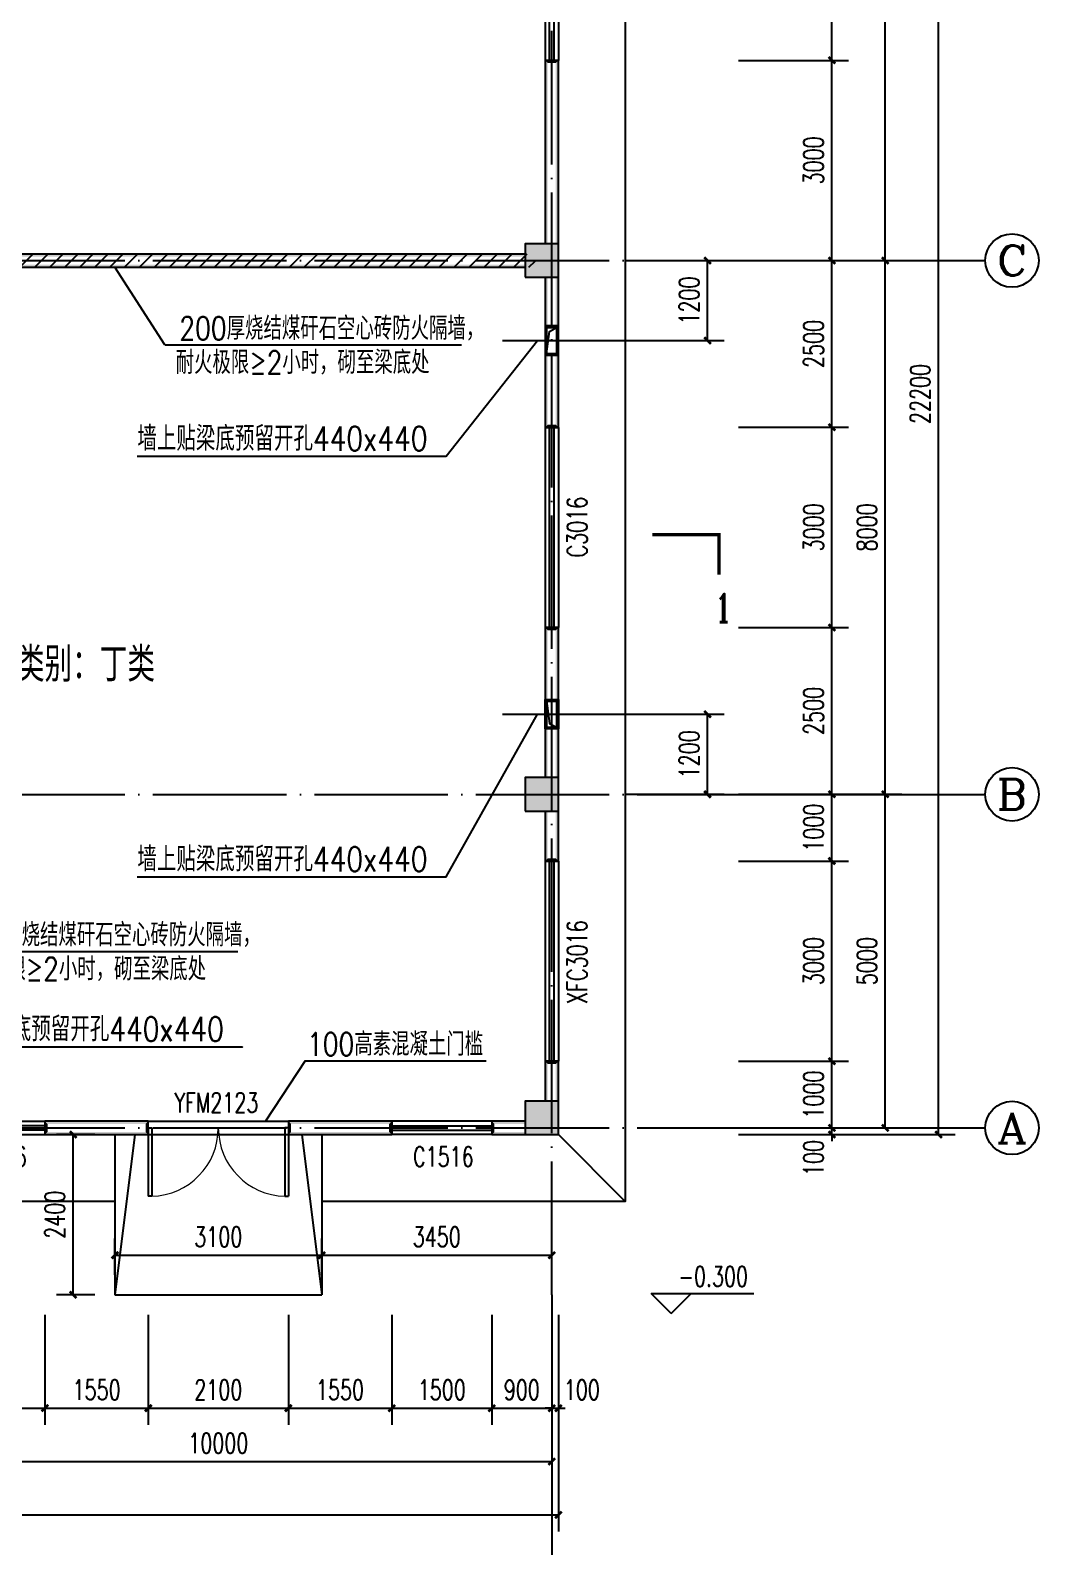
# Model space of a CAD drawing. Extents: x 4924227 to 5052693, y -485691 to -238224.
# Drawn here: x 4981364 to 4996483, y -402831 to -380106 of the extents above; entities that cross this region are included whole.
import ezdxf
from ezdxf.enums import TextEntityAlignment as Align

# ---------------------------------------------------------------- set-up
doc = ezdxf.new("R2010")
doc.units = 0
doc.header["$LTSCALE"] = 1000
doc.header["$MEASUREMENT"] = 0
doc.linetypes.add('DOTE', pattern=[2.42, 2, -0.2, 0.02, -0.2])
doc.layers.get('0').update_dxf_attribs({"linetype": 'CONTINUOUS'})
doc.layers.get('Defpoints').update_dxf_attribs({"linetype": 'CONTINUOUS'})
doc.layers.add('_0', color=7, linetype='CONTINUOUS', lineweight=25)
for name, color, linetype in [('AXIS', 3, 'CONTINUOUS'), ('AXIS_TEXT', 7, 'CONTINUOUS'), ('COLUMN', 9, 'CONTINUOUS'), ('DIM_ELEV', 3, 'CONTINUOUS'), ('DIM_SYMB', 3, 'CONTINUOUS'), ('DOTE', 252, 'CONTINUOUS'), ('PUB_DIM', 3, 'CONTINUOUS'), ('PUB_HATCH', 8, 'CONTINUOUS'), ('PUB_TEXT', 7, 'CONTINUOUS'), ('PUB_WALL', 9, 'CONTINUOUS'), ('STAIR', 5, 'CONTINUOUS'), ('WALL', 2, 'CONTINUOUS'), ('WINDOW', 4, 'CONTINUOUS'), ('WINDOW_TEXT', 7, 'CONTINUOUS')]:
    doc.layers.add(name, color=color, linetype=linetype)
doc.styles.add('_HZTXT', font='txt.shx', dxfattribs={"width": 0.8, "bigfont": 'HZTXT.shx'})
doc.styles.add('_TCH_AXIS', font='COMPLEX', dxfattribs={"bigfont": 'GBCBIG'})
doc.styles.add('_TCH_DIM', font='SIMPLEX', dxfattribs={"bigfont": 'GBCBIG'})
doc.styles.add('_TCH_DIM_T3', font='SIMPLEX', dxfattribs={"width": 0.705882, "bigfont": 'GBCBIG'})
doc.styles.add('_TCH_LABEL', font='COMPLEX', dxfattribs={"bigfont": 'GBCBIG'})
doc.styles.add('_TCH_WINDOW', font='SIMPLEX', dxfattribs={"height": 3.5, "bigfont": 'GBCBIG'})
doc.styles.add('COMPLEX', font='COMPLEX')
doc.dimstyles.new('_TCH_ARCH&&100', dxfattribs={"dimtxt": 297.5, "dimasz": 100, "dimexe": 250, "dimexo": 300, "dimgap": 126.25, "dimtad": 1, "dimdec": 0, "dimzin": 0, "dimdsep": 46, "dimtxsty": '_TCH_DIM_T3', "dimblk": 'ARCHTICK', "dimcen": 0.09, "dimclrt": 7, "dimazin": 2, "dimtfac": 1, "dimtdec": 0, "dimtix": 1, "dimtmove": 2, "dimatfit": 3, "dimfxl": 0, "dimtolj": 1, "dimtzin": 0, "dimarcsym": 0})

# ---------------------------------------------------------------- blocks, each defined once
blk = doc.blocks.new('_ArchTick')
at = {"color": 0, "linetype": 'ByBlock', "const_width": 0.4}
blk.add_lwpolyline([(-0.5, -0.5), (0.5, 0.5)], dxfattribs=at)
blk = doc.blocks.new('*D64')
at = {"layer": 'Defpoints', "color": 0}
for p in [(4990000, -390356), (4991518, -390356), (4990000, -391556)]:
    blk.add_point(p, dxfattribs=at)
at = {"layer": 'PUB_DIM', "color": 0, "lineweight": -2}
for p, q in [((4990300, -390356), (4991768, -390356)), ((4991518, -391556), (4991518, -390356)), ((4990300, -391556), (4991768, -391556))]:
    blk.add_line(p, q, dxfattribs=at)
at = {"layer": 'PUB_DIM', "color": 0, "lineweight": -2, "xscale": 100, "yscale": 100, "zscale": 100}
for p, rotation in [((4991518, -390356), 90), ((4991518, -391556), 270)]:
    blk.add_blockref('_ArchTick', p, dxfattribs=dict(at, rotation=rotation))
at = {"layer": 'PUB_DIM', "color": 7, "insert": (4991243, -390956), "char_height": 297.5, "attachment_point": 5, "rotation": 90, "style": '_TCH_DIM_T3'}
blk.add_mtext('\\A1;1200', dxfattribs=at)
blk = doc.blocks.new('*D65')
at = {"layer": 'Defpoints', "color": 0}
for p in [(4990000, -383556), (4991518, -383556), (4990000, -384756)]:
    blk.add_point(p, dxfattribs=at)
at = {"layer": 'PUB_DIM', "color": 0, "lineweight": -2}
for p, q in [((4990300, -383556), (4991768, -383556)), ((4991518, -384756), (4991518, -383556)), ((4990300, -384756), (4991768, -384756))]:
    blk.add_line(p, q, dxfattribs=at)
at = {"layer": 'PUB_DIM', "color": 0, "lineweight": -2, "xscale": 100, "yscale": 100, "zscale": 100}
for p, rotation in [((4991518, -383556), 90), ((4991518, -384756), 270)]:
    blk.add_blockref('_ArchTick', p, dxfattribs=dict(at, rotation=rotation))
at = {"layer": 'PUB_DIM', "color": 7, "insert": (4991243, -384156), "char_height": 297.5, "attachment_point": 5, "rotation": 90, "style": '_TCH_DIM_T3'}
blk.add_mtext('\\A1;1200', dxfattribs=at)
blk = doc.blocks.new('*D102')
at = {"layer": 'Defpoints', "color": 0}
for p in [(4985733, -398463), (4982633, -399056), (4985733, -399056)]:
    blk.add_point(p, dxfattribs=at)
at = {"layer": 'PUB_DIM', "color": 0, "lineweight": -2}
for p, q in [((4982633, -398756), (4982633, -398213)), ((4985733, -398756), (4985733, -398213)), ((4982633, -398463), (4985733, -398463))]:
    blk.add_line(p, q, dxfattribs=at)
at = {"layer": 'PUB_DIM', "color": 0, "lineweight": -2, "xscale": 100, "yscale": 100, "zscale": 100, "rotation": 180}
blk.add_blockref('_ArchTick', (4982633, -398463), dxfattribs=at)
at = {"layer": 'PUB_DIM', "color": 0, "lineweight": -2, "xscale": 100, "yscale": 100, "zscale": 100}
blk.add_blockref('_ArchTick', (4985733, -398463), dxfattribs=at)
at = {"layer": 'PUB_DIM', "color": 7, "insert": (4984183, -398188), "char_height": 297.5, "attachment_point": 5, "style": '_TCH_DIM_T3'}
blk.add_mtext('\\A1;3100', dxfattribs=at)
blk = doc.blocks.new('*D103')
at = {"layer": 'Defpoints', "color": 0}
for p in [(4989183, -398463), (4985733, -399056), (4989183, -399056)]:
    blk.add_point(p, dxfattribs=at)
at = {"layer": 'PUB_DIM', "color": 0, "lineweight": -2}
for p, q in [((4985733, -398756), (4985733, -398213)), ((4989183, -398756), (4989183, -398213)), ((4985733, -398463), (4989183, -398463))]:
    blk.add_line(p, q, dxfattribs=at)
at = {"layer": 'PUB_DIM', "color": 0, "lineweight": -2, "xscale": 100, "yscale": 100, "zscale": 100, "rotation": 180}
blk.add_blockref('_ArchTick', (4985733, -398463), dxfattribs=at)
at = {"layer": 'PUB_DIM', "color": 0, "lineweight": -2, "xscale": 100, "yscale": 100, "zscale": 100}
blk.add_blockref('_ArchTick', (4989183, -398463), dxfattribs=at)
at = {"layer": 'PUB_DIM', "color": 7, "insert": (4987458, -398188), "char_height": 297.5, "attachment_point": 5, "style": '_TCH_DIM_T3'}
blk.add_mtext('\\A1;3450', dxfattribs=at)
blk = doc.blocks.new('*D104')
at = {"layer": 'Defpoints', "color": 0}
for p in [(4982007, -396656), (4982633, -396656), (4982633, -399056)]:
    blk.add_point(p, dxfattribs=at)
at = {"layer": 'PUB_DIM', "color": 0, "lineweight": -2}
for p, q in [((4982333, -396656), (4981757, -396656)), ((4982007, -399056), (4982007, -396656)), ((4982333, -399056), (4981757, -399056))]:
    blk.add_line(p, q, dxfattribs=at)
at = {"layer": 'PUB_DIM', "color": 0, "lineweight": -2, "xscale": 100, "yscale": 100, "zscale": 100}
for p, rotation in [((4982007, -396656), 90), ((4982007, -399056), 270)]:
    blk.add_blockref('_ArchTick', p, dxfattribs=dict(at, rotation=rotation))
at = {"layer": 'PUB_DIM', "color": 7, "insert": (4981732, -397856), "char_height": 297.5, "attachment_point": 5, "rotation": 90, "style": '_TCH_DIM_T3'}
blk.add_mtext('\\A1;2400', dxfattribs=at)
blk = doc.blocks.new('*D113')
at = {"layer": 'Defpoints', "color": 0}
for p in [(4980083, -399056), (4981583, -399056), (4981583, -400756)]:
    blk.add_point(p, dxfattribs=at)
at = {"layer": 'PUB_DIM', "color": 0, "lineweight": -2}
for p, q in [((4980083, -399356), (4980083, -401006)), ((4981583, -399356), (4981583, -401006)), ((4980083, -400756), (4981583, -400756))]:
    blk.add_line(p, q, dxfattribs=at)
at = {"layer": 'PUB_DIM', "color": 0, "lineweight": -2, "xscale": 100, "yscale": 100, "zscale": 100, "rotation": 180}
blk.add_blockref('_ArchTick', (4980083, -400756), dxfattribs=at)
at = {"layer": 'PUB_DIM', "color": 0, "lineweight": -2, "xscale": 100, "yscale": 100, "zscale": 100}
blk.add_blockref('_ArchTick', (4981583, -400756), dxfattribs=at)
at = {"layer": 'PUB_DIM', "color": 7, "insert": (4980833, -400481), "char_height": 297.5, "attachment_point": 5, "style": '_TCH_DIM_T3'}
blk.add_mtext('\\A1;1500', dxfattribs=at)
blk = doc.blocks.new('*D114')
at = {"layer": 'Defpoints', "color": 0}
for p in [(4981583, -399056), (4983133, -399056), (4983133, -400756)]:
    blk.add_point(p, dxfattribs=at)
at = {"layer": 'PUB_DIM', "color": 0, "lineweight": -2}
for p, q in [((4981583, -399356), (4981583, -401006)), ((4983133, -399356), (4983133, -401006)), ((4981583, -400756), (4983133, -400756))]:
    blk.add_line(p, q, dxfattribs=at)
at = {"layer": 'PUB_DIM', "color": 0, "lineweight": -2, "xscale": 100, "yscale": 100, "zscale": 100, "rotation": 180}
blk.add_blockref('_ArchTick', (4981583, -400756), dxfattribs=at)
at = {"layer": 'PUB_DIM', "color": 0, "lineweight": -2, "xscale": 100, "yscale": 100, "zscale": 100}
blk.add_blockref('_ArchTick', (4983133, -400756), dxfattribs=at)
at = {"layer": 'PUB_DIM', "color": 7, "insert": (4982358, -400481), "char_height": 297.5, "attachment_point": 5, "style": '_TCH_DIM_T3'}
blk.add_mtext('\\A1;1550', dxfattribs=at)
blk = doc.blocks.new('*D115')
at = {"layer": 'Defpoints', "color": 0}
for p in [(4983133, -399056), (4985233, -399056), (4985233, -400756)]:
    blk.add_point(p, dxfattribs=at)
at = {"layer": 'PUB_DIM', "color": 0, "lineweight": -2}
for p, q in [((4983133, -399356), (4983133, -401006)), ((4985233, -399356), (4985233, -401006)), ((4983133, -400756), (4985233, -400756))]:
    blk.add_line(p, q, dxfattribs=at)
at = {"layer": 'PUB_DIM', "color": 0, "lineweight": -2, "xscale": 100, "yscale": 100, "zscale": 100, "rotation": 180}
blk.add_blockref('_ArchTick', (4983133, -400756), dxfattribs=at)
at = {"layer": 'PUB_DIM', "color": 0, "lineweight": -2, "xscale": 100, "yscale": 100, "zscale": 100}
blk.add_blockref('_ArchTick', (4985233, -400756), dxfattribs=at)
at = {"layer": 'PUB_DIM', "color": 7, "insert": (4984183, -400481), "char_height": 297.5, "attachment_point": 5, "style": '_TCH_DIM_T3'}
blk.add_mtext('\\A1;2100', dxfattribs=at)
blk = doc.blocks.new('*D116')
at = {"layer": 'Defpoints', "color": 0}
for p in [(4985233, -399056), (4986783, -399056), (4986783, -400756)]:
    blk.add_point(p, dxfattribs=at)
at = {"layer": 'PUB_DIM', "color": 0, "lineweight": -2}
for p, q in [((4985233, -399356), (4985233, -401006)), ((4986783, -399356), (4986783, -401006)), ((4985233, -400756), (4986783, -400756))]:
    blk.add_line(p, q, dxfattribs=at)
at = {"layer": 'PUB_DIM', "color": 0, "lineweight": -2, "xscale": 100, "yscale": 100, "zscale": 100, "rotation": 180}
blk.add_blockref('_ArchTick', (4985233, -400756), dxfattribs=at)
at = {"layer": 'PUB_DIM', "color": 0, "lineweight": -2, "xscale": 100, "yscale": 100, "zscale": 100}
blk.add_blockref('_ArchTick', (4986783, -400756), dxfattribs=at)
at = {"layer": 'PUB_DIM', "color": 7, "insert": (4986008, -400481), "char_height": 297.5, "attachment_point": 5, "style": '_TCH_DIM_T3'}
blk.add_mtext('\\A1;1550', dxfattribs=at)
blk = doc.blocks.new('*D117')
at = {"layer": 'Defpoints', "color": 0}
for p in [(4986783, -399056), (4988283, -399056), (4988283, -400756)]:
    blk.add_point(p, dxfattribs=at)
at = {"layer": 'PUB_DIM', "color": 0, "lineweight": -2}
for p, q in [((4986783, -399356), (4986783, -401006)), ((4988283, -399356), (4988283, -401006)), ((4986783, -400756), (4988283, -400756))]:
    blk.add_line(p, q, dxfattribs=at)
at = {"layer": 'PUB_DIM', "color": 0, "lineweight": -2, "xscale": 100, "yscale": 100, "zscale": 100, "rotation": 180}
blk.add_blockref('_ArchTick', (4986783, -400756), dxfattribs=at)
at = {"layer": 'PUB_DIM', "color": 0, "lineweight": -2, "xscale": 100, "yscale": 100, "zscale": 100}
blk.add_blockref('_ArchTick', (4988283, -400756), dxfattribs=at)
at = {"layer": 'PUB_DIM', "color": 7, "insert": (4987533, -400481), "char_height": 297.5, "attachment_point": 5, "style": '_TCH_DIM_T3'}
blk.add_mtext('\\A1;1500', dxfattribs=at)
blk = doc.blocks.new('*D118')
at = {"layer": 'Defpoints', "color": 0}
for p in [(4988283, -399056), (4989183, -399056), (4989183, -400756)]:
    blk.add_point(p, dxfattribs=at)
at = {"layer": 'PUB_DIM', "color": 0, "lineweight": -2}
for p, q in [((4988283, -399356), (4988283, -401006)), ((4989183, -399356), (4989183, -401006)), ((4988283, -400756), (4989183, -400756))]:
    blk.add_line(p, q, dxfattribs=at)
at = {"layer": 'PUB_DIM', "color": 0, "lineweight": -2, "xscale": 100, "yscale": 100, "zscale": 100, "rotation": 180}
blk.add_blockref('_ArchTick', (4988283, -400756), dxfattribs=at)
at = {"layer": 'PUB_DIM', "color": 0, "lineweight": -2, "xscale": 100, "yscale": 100, "zscale": 100}
blk.add_blockref('_ArchTick', (4989183, -400756), dxfattribs=at)
at = {"layer": 'PUB_DIM', "color": 7, "insert": (4988733, -400481), "char_height": 297.5, "attachment_point": 5, "style": '_TCH_DIM_T3'}
blk.add_mtext('\\A1;900', dxfattribs=at)
blk = doc.blocks.new('*D119')
at = {"layer": 'Defpoints', "color": 0}
for p in [(4989183, -399056), (4989283, -399056), (4989283, -400756)]:
    blk.add_point(p, dxfattribs=at)
at = {"layer": 'PUB_DIM', "color": 0, "lineweight": -2}
for p, q in [((4989183, -399356), (4989183, -401006)), ((4989283, -399356), (4989283, -401006)), ((4989183, -400756), (4989083, -400756)), ((4989183, -400756), (4989283, -400756)), ((4989283, -400756), (4989383, -400756))]:
    blk.add_line(p, q, dxfattribs=at)
at = {"layer": 'PUB_DIM', "color": 0, "lineweight": -2, "xscale": 100, "yscale": 100, "zscale": 100}
blk.add_blockref('_ArchTick', (4989183, -400756), dxfattribs=at)
at = {"layer": 'PUB_DIM', "color": 0, "lineweight": -2, "xscale": 100, "yscale": 100, "zscale": 100, "rotation": 180}
blk.add_blockref('_ArchTick', (4989283, -400756), dxfattribs=at)
at = {"layer": 'PUB_DIM', "color": 7, "insert": (4989633, -400481), "char_height": 297.5, "attachment_point": 5, "style": '_TCH_DIM_T3'}
blk.add_mtext('\\A1;100', dxfattribs=at)
blk = doc.blocks.new('*D122')
at = {"layer": 'Defpoints', "color": 0}
for p in [(4991683, -377556), (4993383, -377556), (4991683, -380556)]:
    blk.add_point(p, dxfattribs=at)
at = {"layer": 'PUB_DIM', "color": 0, "lineweight": -2}
for p, q in [((4991983, -377556), (4993633, -377556)), ((4993383, -380556), (4993383, -377556)), ((4991983, -380556), (4993633, -380556))]:
    blk.add_line(p, q, dxfattribs=at)
at = {"layer": 'PUB_DIM', "color": 0, "lineweight": -2, "xscale": 100, "yscale": 100, "zscale": 100}
for p, rotation in [((4993383, -377556), 90), ((4993383, -380556), 270)]:
    blk.add_blockref('_ArchTick', p, dxfattribs=dict(at, rotation=rotation))
at = {"layer": 'PUB_DIM', "color": 7, "insert": (4993108, -379056), "char_height": 297.5, "attachment_point": 5, "rotation": 90, "style": '_TCH_DIM_T3'}
blk.add_mtext('\\A1;3000', dxfattribs=at)
blk = doc.blocks.new('*D123')
at = {"layer": 'Defpoints', "color": 0}
for p in [(4991683, -380556), (4993383, -380556), (4991683, -383556)]:
    blk.add_point(p, dxfattribs=at)
at = {"layer": 'PUB_DIM', "color": 0, "lineweight": -2}
for p, q in [((4991983, -380556), (4993633, -380556)), ((4993383, -383556), (4993383, -380556)), ((4991983, -383556), (4993633, -383556))]:
    blk.add_line(p, q, dxfattribs=at)
at = {"layer": 'PUB_DIM', "color": 0, "lineweight": -2, "xscale": 100, "yscale": 100, "zscale": 100}
for p, rotation in [((4993383, -380556), 90), ((4993383, -383556), 270)]:
    blk.add_blockref('_ArchTick', p, dxfattribs=dict(at, rotation=rotation))
at = {"layer": 'PUB_DIM', "color": 7, "insert": (4993108, -382056), "char_height": 297.5, "attachment_point": 5, "rotation": 90, "style": '_TCH_DIM_T3'}
blk.add_mtext('\\A1;3000', dxfattribs=at)
blk = doc.blocks.new('*D124')
at = {"layer": 'Defpoints', "color": 0}
for p in [(4991683, -383556), (4993383, -383556), (4991683, -386056)]:
    blk.add_point(p, dxfattribs=at)
at = {"layer": 'PUB_DIM', "color": 0, "lineweight": -2}
for p, q in [((4991983, -383556), (4993633, -383556)), ((4993383, -386056), (4993383, -383556)), ((4991983, -386056), (4993633, -386056))]:
    blk.add_line(p, q, dxfattribs=at)
at = {"layer": 'PUB_DIM', "color": 0, "lineweight": -2, "xscale": 100, "yscale": 100, "zscale": 100}
for p, rotation in [((4993383, -383556), 90), ((4993383, -386056), 270)]:
    blk.add_blockref('_ArchTick', p, dxfattribs=dict(at, rotation=rotation))
at = {"layer": 'PUB_DIM', "color": 7, "insert": (4993108, -384806), "char_height": 297.5, "attachment_point": 5, "rotation": 90, "style": '_TCH_DIM_T3'}
blk.add_mtext('\\A1;2500', dxfattribs=at)
blk = doc.blocks.new('*D125')
at = {"layer": 'Defpoints', "color": 0}
for p in [(4991683, -386056), (4993383, -386056), (4991683, -389056)]:
    blk.add_point(p, dxfattribs=at)
at = {"layer": 'PUB_DIM', "color": 0, "lineweight": -2}
for p, q in [((4991983, -386056), (4993633, -386056)), ((4993383, -389056), (4993383, -386056)), ((4991983, -389056), (4993633, -389056))]:
    blk.add_line(p, q, dxfattribs=at)
at = {"layer": 'PUB_DIM', "color": 0, "lineweight": -2, "xscale": 100, "yscale": 100, "zscale": 100}
for p, rotation in [((4993383, -386056), 90), ((4993383, -389056), 270)]:
    blk.add_blockref('_ArchTick', p, dxfattribs=dict(at, rotation=rotation))
at = {"layer": 'PUB_DIM', "color": 7, "insert": (4993108, -387556), "char_height": 297.5, "attachment_point": 5, "rotation": 90, "style": '_TCH_DIM_T3'}
blk.add_mtext('\\A1;3000', dxfattribs=at)
blk = doc.blocks.new('*D126')
at = {"layer": 'Defpoints', "color": 0}
for p in [(4991683, -389056), (4993383, -389056), (4991683, -391556)]:
    blk.add_point(p, dxfattribs=at)
at = {"layer": 'PUB_DIM', "color": 0, "lineweight": -2}
for p, q in [((4991983, -389056), (4993633, -389056)), ((4993383, -391556), (4993383, -389056)), ((4991983, -391556), (4993633, -391556))]:
    blk.add_line(p, q, dxfattribs=at)
at = {"layer": 'PUB_DIM', "color": 0, "lineweight": -2, "xscale": 100, "yscale": 100, "zscale": 100}
for p, rotation in [((4993383, -389056), 90), ((4993383, -391556), 270)]:
    blk.add_blockref('_ArchTick', p, dxfattribs=dict(at, rotation=rotation))
at = {"layer": 'PUB_DIM', "color": 7, "insert": (4993108, -390306), "char_height": 297.5, "attachment_point": 5, "rotation": 90, "style": '_TCH_DIM_T3'}
blk.add_mtext('\\A1;2500', dxfattribs=at)
blk = doc.blocks.new('*D127')
at = {"layer": 'Defpoints', "color": 0}
for p in [(4991683, -391556), (4993383, -391556), (4991683, -392556)]:
    blk.add_point(p, dxfattribs=at)
at = {"layer": 'PUB_DIM', "color": 0, "lineweight": -2}
for p, q in [((4991983, -391556), (4993633, -391556)), ((4993383, -392556), (4993383, -391556)), ((4991983, -392556), (4993633, -392556))]:
    blk.add_line(p, q, dxfattribs=at)
at = {"layer": 'PUB_DIM', "color": 0, "lineweight": -2, "xscale": 100, "yscale": 100, "zscale": 100}
for p, rotation in [((4993383, -391556), 90), ((4993383, -392556), 270)]:
    blk.add_blockref('_ArchTick', p, dxfattribs=dict(at, rotation=rotation))
at = {"layer": 'PUB_DIM', "color": 7, "insert": (4993108, -392056), "char_height": 297.5, "attachment_point": 5, "rotation": 90, "style": '_TCH_DIM_T3'}
blk.add_mtext('\\A1;1000', dxfattribs=at)
blk = doc.blocks.new('*D128')
at = {"layer": 'Defpoints', "color": 0}
for p in [(4991683, -392556), (4993383, -392556), (4991683, -395556)]:
    blk.add_point(p, dxfattribs=at)
at = {"layer": 'PUB_DIM', "color": 0, "lineweight": -2}
for p, q in [((4991983, -392556), (4993633, -392556)), ((4993383, -395556), (4993383, -392556)), ((4991983, -395556), (4993633, -395556))]:
    blk.add_line(p, q, dxfattribs=at)
at = {"layer": 'PUB_DIM', "color": 0, "lineweight": -2, "xscale": 100, "yscale": 100, "zscale": 100}
for p, rotation in [((4993383, -392556), 90), ((4993383, -395556), 270)]:
    blk.add_blockref('_ArchTick', p, dxfattribs=dict(at, rotation=rotation))
at = {"layer": 'PUB_DIM', "color": 7, "insert": (4993108, -394056), "char_height": 297.5, "attachment_point": 5, "rotation": 90, "style": '_TCH_DIM_T3'}
blk.add_mtext('\\A1;3000', dxfattribs=at)
blk = doc.blocks.new('*D129')
at = {"layer": 'Defpoints', "color": 0}
for p in [(4991683, -395556), (4993383, -395556), (4991683, -396556)]:
    blk.add_point(p, dxfattribs=at)
at = {"layer": 'PUB_DIM', "color": 0, "lineweight": -2}
for p, q in [((4991983, -395556), (4993633, -395556)), ((4993383, -396556), (4993383, -395556)), ((4991983, -396556), (4993633, -396556))]:
    blk.add_line(p, q, dxfattribs=at)
at = {"layer": 'PUB_DIM', "color": 0, "lineweight": -2, "xscale": 100, "yscale": 100, "zscale": 100}
for p, rotation in [((4993383, -395556), 90), ((4993383, -396556), 270)]:
    blk.add_blockref('_ArchTick', p, dxfattribs=dict(at, rotation=rotation))
at = {"layer": 'PUB_DIM', "color": 7, "insert": (4993108, -396056), "char_height": 297.5, "attachment_point": 5, "rotation": 90, "style": '_TCH_DIM_T3'}
blk.add_mtext('\\A1;1000', dxfattribs=at)
blk = doc.blocks.new('*D130')
at = {"layer": 'Defpoints', "color": 0}
for p in [(4991683, -396556), (4991683, -396656), (4993383, -396556)]:
    blk.add_point(p, dxfattribs=at)
at = {"layer": 'PUB_DIM', "color": 0, "lineweight": -2}
for p, q in [((4993383, -396556), (4993383, -396456)), ((4991983, -396556), (4993633, -396556)), ((4991983, -396656), (4993633, -396656)), ((4993383, -396656), (4993383, -396556)), ((4993383, -396656), (4993383, -396756))]:
    blk.add_line(p, q, dxfattribs=at)
at = {"layer": 'PUB_DIM', "color": 0, "lineweight": -2, "xscale": 100, "yscale": 100, "zscale": 100}
for p, rotation in [((4993383, -396556), 270), ((4993383, -396656), 90)]:
    blk.add_blockref('_ArchTick', p, dxfattribs=dict(at, rotation=rotation))
at = {"layer": 'PUB_DIM', "color": 7, "insert": (4993108, -397006), "char_height": 297.5, "attachment_point": 5, "rotation": 90, "style": '_TCH_DIM_T3'}
blk.add_mtext('\\A1;100', dxfattribs=at)
blk = doc.blocks.new('$TCHSYS$WIN2D')
for p, q in [((-0.5, 0.5), (0.5, 0.5)), ((-0.5, 0.5), (-0.5, -0.5)), ((0.5, 0.5), (0.5, -0.5)), ((0.5, 0.1667), (-0.5, 0.1667)), ((0.5, -0.1667), (-0.5, -0.1667)), ((-0.5, -0.5), (0.5, -0.5))]:
    blk.add_line(p, q)
blk = doc.blocks.new('$DorLib2D$00000002')
for p, q in [((-0.5, 0), (-0.5, 0.4875)), ((-0.475, 0.4875), (-0.5, 0.4875)), ((-0.475, 0), (-0.475, 0.4875)), ((0.475, 0), (0.475, 0.4875)), ((0.475, 0.4875), (0.5, 0.4875)), ((0.5, 0), (0.5, 0.4875)), ((-0.5, 0), (-0.475, 0)), ((0.5, 0), (0.475, 0))]:
    blk.add_line(p, q)
at = {"lineweight": 13}
for centre, start, end in [((-0.4875, 0), 0, 88.53072), ((0.4875, 0), 91.46928, 180)]:
    blk.add_arc(centre, 0.4875, start, end, dxfattribs=at)
blk = doc.blocks.new('_FZH')
blk.add_lwpolyline([(-0.5, -0.5), (0.5, -0.5), (0.5, 0.5), (-0.5, 0.5)], close=True)
at = {"layer": 'PUB_HATCH'}
blk.add_solid([(-0.5, -0.5), (0.5, -0.5), (-0.5, 0.5), (0.5, 0.5)], dxfattribs=at)
blk = doc.blocks.new('*D252')
at = {"layer": 'AXIS', "color": 0, "lineweight": -2}
for p, q in [((4991983, -391556), (4994433, -391556)), ((4994183, -396556), (4994183, -391556)), ((4991983, -396556), (4994433, -396556))]:
    blk.add_line(p, q, dxfattribs=at)
at = {"layer": 'Defpoints', "color": 0}
for p in [(4991683, -391556), (4994183, -391556), (4991683, -396556)]:
    blk.add_point(p, dxfattribs=at)
at = {"layer": 'AXIS', "color": 0, "lineweight": -2, "xscale": 100, "yscale": 100, "zscale": 100}
for p, rotation in [((4994183, -391556), 90), ((4994183, -396556), 270)]:
    blk.add_blockref('_ArchTick', p, dxfattribs=dict(at, rotation=rotation))
at = {"layer": 'AXIS', "color": 7, "insert": (4993908, -394056), "char_height": 297.5, "attachment_point": 5, "rotation": 90, "style": '_TCH_DIM_T3'}
blk.add_mtext('\\A1;5000', dxfattribs=at)
blk = doc.blocks.new('*D253')
at = {"layer": 'AXIS', "color": 0, "lineweight": -2}
for p, q in [((4991983, -383556), (4994433, -383556)), ((4994183, -391556), (4994183, -383556)), ((4991983, -391556), (4994433, -391556))]:
    blk.add_line(p, q, dxfattribs=at)
at = {"layer": 'Defpoints', "color": 0}
for p in [(4991683, -383556), (4994183, -383556), (4991683, -391556)]:
    blk.add_point(p, dxfattribs=at)
at = {"layer": 'AXIS', "color": 0, "lineweight": -2, "xscale": 100, "yscale": 100, "zscale": 100}
for p, rotation in [((4994183, -383556), 90), ((4994183, -391556), 270)]:
    blk.add_blockref('_ArchTick', p, dxfattribs=dict(at, rotation=rotation))
at = {"layer": 'AXIS', "color": 7, "insert": (4993908, -387556), "char_height": 297.5, "attachment_point": 5, "rotation": 90, "style": '_TCH_DIM_T3'}
blk.add_mtext('\\A1;8000', dxfattribs=at)
blk = doc.blocks.new('*D254')
at = {"layer": 'AXIS', "color": 0, "lineweight": -2}
for p, q in [((4991983, -374556), (4994433, -374556)), ((4994183, -383556), (4994183, -374556)), ((4991983, -383556), (4994433, -383556))]:
    blk.add_line(p, q, dxfattribs=at)
at = {"layer": 'Defpoints', "color": 0}
for p in [(4991683, -374556), (4994183, -374556), (4991683, -383556)]:
    blk.add_point(p, dxfattribs=at)
at = {"layer": 'AXIS', "color": 0, "lineweight": -2, "xscale": 100, "yscale": 100, "zscale": 100}
for p, rotation in [((4994183, -374556), 90), ((4994183, -383556), 270)]:
    blk.add_blockref('_ArchTick', p, dxfattribs=dict(at, rotation=rotation))
at = {"layer": 'AXIS', "color": 7, "insert": (4993908, -379056), "char_height": 297.5, "attachment_point": 5, "rotation": 90, "style": '_TCH_DIM_T3'}
blk.add_mtext('\\A1;9000', dxfattribs=at)
blk = doc.blocks.new('*D255')
at = {"layer": 'AXIS', "color": 0, "lineweight": -2}
for p, q in [((4991983, -374456), (4995233, -374456)), ((4994983, -396656), (4994983, -374456)), ((4991983, -396656), (4995233, -396656))]:
    blk.add_line(p, q, dxfattribs=at)
at = {"layer": 'Defpoints', "color": 0}
for p in [(4991683, -374456), (4994983, -374456), (4991683, -396656)]:
    blk.add_point(p, dxfattribs=at)
at = {"layer": 'AXIS', "color": 0, "lineweight": -2, "xscale": 100, "yscale": 100, "zscale": 100}
for p, rotation in [((4994983, -374456), 90), ((4994983, -396656), 270)]:
    blk.add_blockref('_ArchTick', p, dxfattribs=dict(at, rotation=rotation))
at = {"layer": 'AXIS', "color": 7, "insert": (4994708, -385556), "char_height": 297.5, "attachment_point": 5, "rotation": 90, "style": '_TCH_DIM_T3'}
blk.add_mtext('\\A1;22200', dxfattribs=at)
blk = doc.blocks.new('_AXISO')
blk.add_circle((0, 0), 0.5)
at = {"layer": 'AXIS_TEXT', "style": 'COMPLEX', "width": 1.041667}
blk.add_attdef('A', text='', height=0.56, dxfattribs=at).set_placement((-0.25, -0.28), (0.25, -0.28), align=Align.FIT)
blk = doc.blocks.new('*D266')
at = {"layer": 'AXIS', "color": 0, "lineweight": -2}
for p, q in [((4979183, -399356), (4979183, -401806)), ((4989183, -399356), (4989183, -401806)), ((4979183, -401556), (4989183, -401556))]:
    blk.add_line(p, q, dxfattribs=at)
at = {"layer": 'Defpoints', "color": 0}
for p in [(4979183, -399056), (4989183, -399056), (4989183, -401556)]:
    blk.add_point(p, dxfattribs=at)
at = {"layer": 'AXIS', "color": 0, "lineweight": -2, "xscale": 100, "yscale": 100, "zscale": 100, "rotation": 180}
blk.add_blockref('_ArchTick', (4979183, -401556), dxfattribs=at)
at = {"layer": 'AXIS', "color": 0, "lineweight": -2, "xscale": 100, "yscale": 100, "zscale": 100}
blk.add_blockref('_ArchTick', (4989183, -401556), dxfattribs=at)
at = {"layer": 'AXIS', "color": 7, "insert": (4984183, -401281), "char_height": 297.5, "attachment_point": 5, "style": '_TCH_DIM_T3'}
blk.add_mtext('\\A1;10000', dxfattribs=at)
blk = doc.blocks.new('*D267')
at = {"layer": 'AXIS', "color": 0, "lineweight": -2}
for p, q in [((4971083, -399356), (4971083, -402606)), ((4989283, -399356), (4989283, -402606)), ((4971083, -402356), (4989283, -402356))]:
    blk.add_line(p, q, dxfattribs=at)
at = {"layer": 'Defpoints', "color": 0}
for p in [(4971083, -399056), (4989283, -399056), (4989283, -402356)]:
    blk.add_point(p, dxfattribs=at)
at = {"layer": 'AXIS', "color": 0, "lineweight": -2, "xscale": 100, "yscale": 100, "zscale": 100, "rotation": 180}
blk.add_blockref('_ArchTick', (4971083, -402356), dxfattribs=at)
at = {"layer": 'AXIS', "color": 0, "lineweight": -2, "xscale": 100, "yscale": 100, "zscale": 100}
blk.add_blockref('_ArchTick', (4989283, -402356), dxfattribs=at)
at = {"layer": 'AXIS', "color": 7, "insert": (4980183, -402081), "char_height": 297.5, "attachment_point": 5, "style": '_TCH_DIM_T3'}
blk.add_mtext('\\A1;18200', dxfattribs=at)

msp = doc.modelspace()

# ---------------------------------------------------------------- hatches: boundary and pattern name
at = {"layer": '_0'}
h = msp.add_hatch(dxfattribs=at)
h.set_pattern_fill('ANSI31', color=0, scale=100)
h.set_pattern_definition([(45, (-5775783.68, 234643.46), (-112.2532015, 112.2532015), [])])
h.paths.add_polyline_path([(4978933.2, -383456.3), (4971433.2, -383456.3), (4971433.2, -383656.3), (4978933.2, -383656.3)])
h.paths.add_polyline_path([(4979433.2, -383656.3), (4988933.2, -383656.3), (4988933.2, -383456.3), (4979433.2, -383456.3)], flags=16)
at = {"layer": 'PUB_WALL'}
for points in [[(4989283.2, -380556.3), (4989083.2, -380556.3), (4989123.2, -380596.3), (4989243.2, -380596.3)], [(4989083.2, -383306.3), (4989123.2, -383306.3), (4989123.2, -380596.3), (4989083.2, -380556.3)], [(4989243.2, -383306.3), (4989283.2, -383306.3), (4989283.2, -380556.3), (4989243.2, -380596.3)], [(4989283.2, -383306.3), (4988783.2, -383306.3), (4988823.2, -383346.3), (4989243.2, -383346.3)], [(4988783.2, -383306.3), (4988783.2, -383806.3), (4988823.2, -383766.3), (4988823.2, -383346.3)], [(4989283.2, -383806.3), (4989283.2, -383306.3), (4989243.2, -383346.3), (4989243.2, -383766.3)], [(4988783.2, -383496.3), (4988783.2, -383456.3), (4979433.2, -383456.3), (4979433.2, -383496.3)], [(4988783.2, -383656.3), (4988783.2, -383616.3), (4979433.2, -383616.3), (4979433.2, -383656.3)], [(4988783.2, -383806.3), (4989283.2, -383806.3), (4989243.2, -383766.3), (4988823.2, -383766.3)], [(4989123.2, -383806.3), (4989083.2, -383806.3), (4989083.2, -386056.3), (4989123.2, -386016.3)], [(4989283.2, -383806.3), (4989243.2, -383806.3), (4989243.2, -386016.3), (4989283.2, -386056.3)], [(4989083.2, -386056.3), (4989283.2, -386056.3), (4989243.2, -386016.3), (4989123.2, -386016.3)], [(4989283.2, -389056.3), (4989083.2, -389056.3), (4989123.2, -389096.3), (4989243.2, -389096.3)], [(4989083.2, -391306.3), (4989123.2, -391306.3), (4989123.2, -389096.3), (4989083.2, -389056.3)], [(4989243.2, -391306.3), (4989283.2, -391306.3), (4989283.2, -389056.3), (4989243.2, -389096.3)], [(4989283.2, -391306.3), (4988783.2, -391306.3), (4988823.2, -391346.3), (4989243.2, -391346.3)], [(4988783.2, -391306.3), (4988783.2, -391806.3), (4988823.2, -391766.3), (4988823.2, -391346.3)], [(4989283.2, -391806.3), (4989283.2, -391306.3), (4989243.2, -391346.3), (4989243.2, -391766.3)], [(4988783.2, -391806.3), (4989283.2, -391806.3), (4989243.2, -391766.3), (4988823.2, -391766.3)], [(4989123.2, -391806.3), (4989083.2, -391806.3), (4989083.2, -392556.3), (4989123.2, -392516.3)], [(4989283.2, -391806.3), (4989243.2, -391806.3), (4989243.2, -392516.3), (4989283.2, -392556.3)], [(4989083.2, -392556.3), (4989283.2, -392556.3), (4989243.2, -392516.3), (4989123.2, -392516.3)], [(4989283.2, -395556.3), (4989083.2, -395556.3), (4989123.2, -395596.3), (4989243.2, -395596.3)], [(4989083.2, -396156.3), (4989123.2, -396156.3), (4989123.2, -395596.3), (4989083.2, -395556.3)], [(4989243.2, -396156.3), (4989283.2, -396156.3), (4989283.2, -395556.3), (4989243.2, -395596.3)], [(4989283.2, -396156.3), (4988783.2, -396156.3), (4988823.2, -396196.3), (4989243.2, -396196.3)], [(4988783.2, -396156.3), (4988783.2, -396656.3), (4988823.2, -396616.3), (4988823.2, -396196.3)], [(4989283.2, -396656.3), (4989283.2, -396156.3), (4989243.2, -396196.3), (4989243.2, -396616.3)], [(4983133.2, -396456.3), (4981583.2, -396456.3), (4981623.2, -396496.3), (4983093.2, -396496.3)], [(4981583.2, -396456.3), (4981583.2, -396656.3), (4981623.2, -396616.3), (4981623.2, -396496.3)], [(4983133.2, -396656.3), (4983133.2, -396456.3), (4983093.2, -396496.3), (4983093.2, -396616.3)], [(4986783.2, -396456.3), (4985233.2, -396456.3), (4985273.2, -396496.3), (4986743.2, -396496.3)], [(4985233.2, -396456.3), (4985233.2, -396656.3), (4985273.2, -396616.3), (4985273.2, -396496.3)], [(4986783.2, -396656.3), (4986783.2, -396456.3), (4986743.2, -396496.3), (4986743.2, -396616.3)], [(4988783.2, -396496.3), (4988783.2, -396456.3), (4988283.2, -396456.3), (4988323.2, -396496.3)], [(4988283.2, -396456.3), (4988283.2, -396656.3), (4988323.2, -396616.3), (4988323.2, -396496.3)], [(4981583.2, -396656.3), (4983133.2, -396656.3), (4983093.2, -396616.3), (4981623.2, -396616.3)], [(4985233.2, -396656.3), (4986783.2, -396656.3), (4986743.2, -396616.3), (4985273.2, -396616.3)], [(4988783.2, -396656.3), (4988783.2, -396616.3), (4988323.2, -396616.3), (4988283.2, -396656.3)], [(4988783.2, -396656.3), (4989283.2, -396656.3), (4989243.2, -396616.3), (4988823.2, -396616.3)]]:
    msp.add_hatch(color=0, dxfattribs=at).paths.add_polyline_path(points)

# ---------------------------------------------------------------- linework, layer by layer
at = {"color": 0, "const_width": 40}
for points in [[(4989263.2, -384956.3), (4989263.2, -384556.3), (4989103.2, -384556.3), (4989103.2, -384956.3)], [(4989263.2, -390156.3), (4989263.2, -390556.3), (4989103.2, -390556.3), (4989103.2, -390156.3)]]:
    msp.add_lwpolyline(points, close=True, dxfattribs=at)
at = {"color": 0}
for points in [[(4989283.2, -384976.3), (4989283.2, -384536.3), (4989083.2, -384536.3), (4989083.2, -384976.3), (4989283.2, -384976.3)], [(4989103.2, -384956.3), (4989149.6, -384618.1), (4989263.2, -384556.3)], [(4989283.2, -390136.3), (4989283.2, -390576.3), (4989083.2, -390576.3), (4989083.2, -390136.3), (4989283.2, -390136.3)], [(4989103.2, -390156.3), (4989149.6, -390494.4), (4989263.2, -390556.3)]]:
    msp.add_lwpolyline(points, dxfattribs=at)
at = {"layer": 'AXIS', "color": 0}
for p, q in [((4991683.2, -383556.3), (4995683.2, -383556.3)), ((4991683.2, -391556.3), (4995683.2, -391556.3)), ((4991683.2, -396556.3), (4995683.2, -396556.3)), ((4989183.2, -399056.3), (4989183.2, -403056.3))]:
    msp.add_line(p, q, dxfattribs=at)
at = {"layer": 'DIM_ELEV', "color": 0}
for p, q in [((4990971.3, -399336), (4990671.3, -399036)), ((4990671.3, -399036), (4992211.5, -399036)), ((4990971.3, -399336), (4991271.3, -399036))]:
    msp.add_line(p, q, dxfattribs=at)
at = {"layer": 'DIM_SYMB', "color": 0, "const_width": 50}
msp.add_lwpolyline([(4990690.5, -387664.5), (4991690.5, -387664.5), (4991690.5, -388264.5)], dxfattribs=at)
at = {"layer": 'DOTE', "linetype": 'DOTE'}
for p, q in [((4989183.2, -399056.3), (4989183.2, -372056.3)), ((4968683.2, -383556.3), (4991683.2, -383556.3)), ((4988445.4, -384756.3), (4990273.7, -384756.3)), ((4988445.4, -390356.3), (4990273.7, -390356.3)), ((4968683.2, -391556.3), (4991683.2, -391556.3)), ((4968683.2, -396556.3), (4991683.2, -396556.3))]:
    msp.add_line(p, q, dxfattribs=at)
at = {"layer": 'PUB_DIM'}
for p, q in [((4983379.3, -384820.6), (4982633.6, -383656.3)), ((4983379.3, -384820.6), (4987827.2, -384820.6)), ((4987598.5, -386489.3), (4988970.9, -384756.3)), ((4987598.5, -392792.8), (4988970.9, -390356.3)), ((4980028.9, -393910.3), (4984476.8, -393910.3)), ((4985485, -395548.2), (4984888.3, -396456.3)), ((4985485, -395548.2), (4988198.9, -395548.2))]:
    msp.add_line(p, q, dxfattribs=at)
for points in [[(4982968.6, -386489.3), (4987598.5, -386489.3), (4987598.5, -386489.3)], [(4982968.6, -392792.8), (4987598.5, -392792.8), (4987598.5, -392792.8)], [(4979915.1, -395339.2), (4984545, -395339.2), (4984545, -395339.2)]]:
    msp.add_lwpolyline(points, dxfattribs=at)
at = {"layer": 'STAIR'}
for p, q in [((4982633.2, -396656.3), (4982633.2, -399056.3)), ((4982933.2, -396656.3), (4982633.2, -399056.3)), ((4985433.2, -396656.3), (4985733.2, -399056.3)), ((4985733.2, -396656.3), (4985733.2, -399056.3)), ((4989283.2, -396656.3), (4990283.2, -397656.3)), ((4982633.2, -399056.3), (4985733.2, -399056.3))]:
    msp.add_line(p, q, dxfattribs=at)
for points in [[(4970083.2, -377506.3), (4970083.2, -373456.3), (4990283.2, -373456.3), (4990283.2, -397656.3), (4985733.2, -397656.3)], [(4982633.2, -397656.3), (4976733.2, -397656.3)]]:
    msp.add_lwpolyline(points, dxfattribs=at)
at = {"layer": 'WALL', "color": 0}
for p, q in [((4989283.2, -380556.3), (4989083.2, -380556.3)), ((4989083.2, -380556.3), (4989083.2, -383306.3)), ((4989283.2, -383306.3), (4989283.2, -380556.3)), ((4979433.2, -383456.3), (4988783.2, -383456.3)), ((4979433.2, -383656.3), (4988783.2, -383656.3)), ((4989083.2, -383806.3), (4989083.2, -386056.3)), ((4989283.2, -386056.3), (4989283.2, -383806.3)), ((4989083.2, -386056.3), (4989283.2, -386056.3)), ((4989283.2, -389056.3), (4989083.2, -389056.3)), ((4989083.2, -389056.3), (4989083.2, -391306.3)), ((4989283.2, -391306.3), (4989283.2, -389056.3)), ((4989083.2, -391806.3), (4989083.2, -392556.3)), ((4989283.2, -392556.3), (4989283.2, -391806.3)), ((4989083.2, -392556.3), (4989283.2, -392556.3)), ((4989283.2, -395556.3), (4989083.2, -395556.3)), ((4989083.2, -395556.3), (4989083.2, -396156.3)), ((4989283.2, -396156.3), (4989283.2, -395556.3)), ((4983133.2, -396456.3), (4981583.2, -396456.3)), ((4981583.2, -396456.3), (4981583.2, -396656.3)), ((4983133.2, -396656.3), (4983133.2, -396456.3)), ((4986783.2, -396456.3), (4985233.2, -396456.3)), ((4985233.2, -396456.3), (4985233.2, -396656.3)), ((4986783.2, -396656.3), (4986783.2, -396456.3)), ((4988783.2, -396456.3), (4988283.2, -396456.3)), ((4988283.2, -396456.3), (4988283.2, -396656.3)), ((4981583.2, -396656.3), (4983133.2, -396656.3)), ((4985233.2, -396656.3), (4986783.2, -396656.3)), ((4988283.2, -396656.3), (4988783.2, -396656.3))]:
    msp.add_line(p, q, dxfattribs=at)
at = {"layer": 'WINDOW', "color": 0}
for p, q in [((4983133.2, -396456.3), (4985233.2, -396456.3)), ((4983133.2, -396656.3), (4985233.2, -396656.3))]:
    msp.add_line(p, q, dxfattribs=at)

# ---------------------------------------------------------------- block references
at = {"layer": 'AXIS', "color": 0}
ref = msp.add_blockref('_AXISO', (4996083.2, -383556.3), dxfattribs=dict(at, xscale=800, yscale=800, zscale=800))
ref.add_attrib('A', 'C', dxfattribs={"layer": 'AXIS_TEXT', "color": 0, "height": 452.5, "style": '_TCH_AXIS', "width": 1.4}).set_placement((4995856.9, -383782.5), (4996309.4, -383782.5), align=Align.FIT)
ref = msp.add_blockref('_AXISO', (4996083.2, -391556.3), dxfattribs=dict(at, xscale=800, yscale=800, zscale=800))
ref.add_attrib('A', 'B', dxfattribs={"layer": 'AXIS_TEXT', "color": 0, "height": 452.5, "style": '_TCH_AXIS', "width": 1.235294}).set_placement((4995856.9, -391782.5), (4996309.4, -391782.5), align=Align.FIT)
ref = msp.add_blockref('_AXISO', (4996083.2, -396556.3), dxfattribs=dict(at, xscale=800, yscale=800, zscale=800))
ref.add_attrib('A', 'A', dxfattribs={"layer": 'AXIS_TEXT', "color": 0, "height": 452.5, "style": '_TCH_AXIS', "width": 1.166667}).set_placement((4995856.9, -396782.5), (4996309.4, -396782.5), align=Align.FIT)
at = {"layer": 'COLUMN', "color": 0, "xscale": 500, "yscale": 500, "zscale": 500}
for p in [(4989033.2, -383556.3), (4989033.2, -391556.3), (4989033.2, -396406.3)]:
    msp.add_blockref('_FZH', p, dxfattribs=at)
at = {"layer": 'WINDOW', "color": 0}
ref = msp.add_blockref('$TCHSYS$WIN2D', (4989183.2, -379056.3), dxfattribs=dict(at, xscale=3000, yscale=-200, zscale=3000, rotation=269.9999999999763))
ref.add_attrib('A', 'XFC3016', (4989711.8, -379696.3), dxfattribs={"layer": 'WINDOW_TEXT', "color": 0, "height": 297.5, "rotation": 90, "style": '_TCH_WINDOW', "width": 0.705882})
ref = msp.add_blockref('$TCHSYS$WIN2D', (4989183.2, -387556.3), dxfattribs=dict(at, xscale=3000, yscale=-200, zscale=3000, rotation=269.9999999999733))
ref.add_attrib('A', 'C3016', (4989711.8, -388006.3), dxfattribs={"layer": 'WINDOW_TEXT', "color": 0, "height": 297.5, "rotation": 90, "style": '_TCH_WINDOW', "width": 0.705882})
ref = msp.add_blockref('$TCHSYS$WIN2D', (4989183.2, -394056.3), dxfattribs=dict(at, xscale=3000, yscale=-200, zscale=3000, rotation=269.9999999999787))
ref.add_attrib('A', 'XFC3016', (4989711.8, -394696.3), dxfattribs={"layer": 'WINDOW_TEXT', "color": 0, "height": 297.5, "rotation": 90, "style": '_TCH_WINDOW', "width": 0.705882})
ref = msp.add_blockref('$DorLib2D$00000002', (4984183.2, -396556.3), dxfattribs=dict(at, xscale=-2100, yscale=-2100, zscale=-2100))
ref.add_attrib('A', 'YFM2123', (4983523.2, -396325.1), dxfattribs={"layer": 'WINDOW_TEXT', "color": 0, "height": 297.5, "style": '_TCH_WINDOW', "width": 0.705882})
ref = msp.add_blockref('$TCHSYS$WIN2D', (4980833.2, -396556.3), dxfattribs=dict(at, xscale=1500, yscale=200, zscale=1500))
ref.add_attrib('A', 'C1516', (4980403.2, -397134.9), dxfattribs={"layer": 'WINDOW_TEXT', "color": 0, "height": 297.5, "style": '_TCH_WINDOW', "width": 0.705882})
ref = msp.add_blockref('$TCHSYS$WIN2D', (4987533.2, -396556.3), dxfattribs=dict(at, xscale=-1500, yscale=200, zscale=-1500))
ref.add_attrib('A', 'C1516', (4987103.2, -397134.9), dxfattribs={"layer": 'WINDOW_TEXT', "color": 0, "height": 297.5, "style": '_TCH_WINDOW', "width": 0.705882})

# ---------------------------------------------------------------- texts
at = {"layer": 'PUB_DIM', "style": '_HZTXT', "width": 0.8}
for s, height, p in [('200厚烧结煤矸石空心砖防火隔墙，', 344.828, (4983598.8, -384745.2)), ('耐火极限≥2小时，砌至梁底处', 344.828, (4983543.5, -385255.9)), ('墙上贴梁底预留开孔440x440', 365.69, (4982968.9, -386407.2)), ('生产的火灾危险性类别：丁类', 517.241, (4977854, -389868.5)), ('墙上贴梁底预留开孔440x440', 365.69, (4982968.9, -392710.6)), ('200厚烧结煤矸石空心砖防火隔墙，', 344.828, (4980248.5, -393834.9)), ('耐火极限≥2小时，砌至梁底处', 344.828, (4980193.1, -394345.5)), ('墙上贴梁底预留开孔440x440', 365.69, (4979915.4, -395257.1)), ('100高素混凝土门槛', 344.83, (4985512.8, -395472.8))]:
    msp.add_text(s, height=height, dxfattribs=at).set_placement(p)
at = {"layer": 'PUB_TEXT', "color": 0, "width": 0.705882}
for s, height, style, p in [('1', 425, '_TCH_LABEL', (4991626.3, -388977)), ('-0.300', 297.5, '_TCH_DIM', (4991081.5, -398931))]:
    msp.add_text(s, height=height, dxfattribs=dict(at, style=style)).set_placement(p)

# ---------------------------------------------------------------- dimensions: what is measured, and where the dimension line sits
at = {"layer": 'AXIS', "color": 0}
for p1, p2, distance, picture, middle in [((4991683.2, -396656.3), (4991683.2, -374456.3), -3300, '*D255', (4994708.2, -385556.3)), ((4991683.2, -383556.3), (4991683.2, -374556.3), -2500, '*D254', (4993908.2, -379056.3)), ((4991683.2, -391556.3), (4991683.2, -383556.3), -2500, '*D253', (4993908.2, -387556.3)), ((4991683.2, -396556.3), (4991683.2, -391556.3), -2500, '*D252', (4993908.2, -394056.3)), ((4971083.2, -399056.3), (4989283.2, -399056.3), -3300, '*D267', (4980183.2, -402081.3)), ((4979183.2, -399056.3), (4989183.2, -399056.3), -2500, '*D266', (4984183.2, -401281.3))]:
    dim = msp.add_aligned_dim(p1=p1, p2=p2, distance=distance, dimstyle='_TCH_ARCH&&100', dxfattribs=at)
    dim.commit()
    dim.dimension.update_dxf_attribs({"geometry": picture, "text_midpoint": middle})
at = {"layer": 'PUB_DIM', "color": 0}
for p1, p2, distance, picture, middle in [((4991683.2, -380556.3), (4991683.2, -377556.3), -1700, '*D122', (4993108.2, -379056.3)), ((4991683.2, -383556.3), (4991683.2, -380556.3), -1700, '*D123', (4993108.2, -382056.3)), ((4990000.3, -384756.3), (4990000.3, -383556.3), -1517.5, '*D65', (4991242.8, -384156.3)), ((4991683.2, -386056.3), (4991683.2, -383556.3), -1700, '*D124', (4993108.2, -384806.3)), ((4991683.2, -389056.3), (4991683.2, -386056.3), -1700, '*D125', (4993108.2, -387556.3)), ((4991683.2, -391556.3), (4991683.2, -389056.3), -1700, '*D126', (4993108.2, -390306.3)), ((4990000.3, -391556.3), (4990000.3, -390356.3), -1517.5, '*D64', (4991242.8, -390956.3)), ((4991683.2, -392556.3), (4991683.2, -391556.3), -1700, '*D127', (4993108.2, -392056.3)), ((4991683.2, -395556.3), (4991683.2, -392556.3), -1700, '*D128', (4993108.2, -394056.3)), ((4991683.2, -396556.3), (4991683.2, -395556.3), -1700, '*D129', (4993108.2, -396056.3)), ((4982633.2, -399056.3), (4982633.2, -396656.3), 626.1, '*D104', (4981732.1, -397856.3)), ((4982633.2, -399056.3), (4985733.2, -399056.3), 593.7, '*D102', (4984183.2, -398187.5)), ((4985733.2, -399056.3), (4989183.2, -399056.3), 593.7, '*D103', (4987458.2, -398187.5)), ((4980083.2, -399056.3), (4981583.2, -399056.3), -1700, '*D113', (4980833.2, -400481.3)), ((4981583.2, -399056.3), (4983133.2, -399056.3), -1700, '*D114', (4982358.2, -400481.3)), ((4983133.2, -399056.3), (4985233.2, -399056.3), -1700, '*D115', (4984183.2, -400481.3)), ((4985233.2, -399056.3), (4986783.2, -399056.3), -1700, '*D116', (4986008.2, -400481.3)), ((4986783.2, -399056.3), (4988283.2, -399056.3), -1700, '*D117', (4987533.2, -400481.3)), ((4988283.2, -399056.3), (4989183.2, -399056.3), -1700, '*D118', (4988733.2, -400481.3))]:
    dim = msp.add_aligned_dim(p1=p1, p2=p2, distance=distance, dimstyle='_TCH_ARCH&&100', dxfattribs=at)
    dim.commit()
    dim.dimension.update_dxf_attribs({"geometry": picture, "text_midpoint": middle})
for base, p1, p2, angle, picture, middle in [((4993383.2, -396556.3), (4991683.2, -396656.3), (4991683.2, -396556.3), 90, '*D130', (4993108.2, -397006.3)), ((4989283.2, -400756.3), (4989183.2, -399056.3), (4989283.2, -399056.3), 0, '*D119', (4989633.2, -400481.3))]:
    dim = msp.add_linear_dim(base=base, p1=p1, p2=p2, angle=angle, dimstyle='_TCH_ARCH&&100', dxfattribs=at)
    dim.commit()
    dim.dimension.update_dxf_attribs({"geometry": picture, "text_midpoint": middle, "dimtype": 129})

doc.saveas('drawing.dxf')
